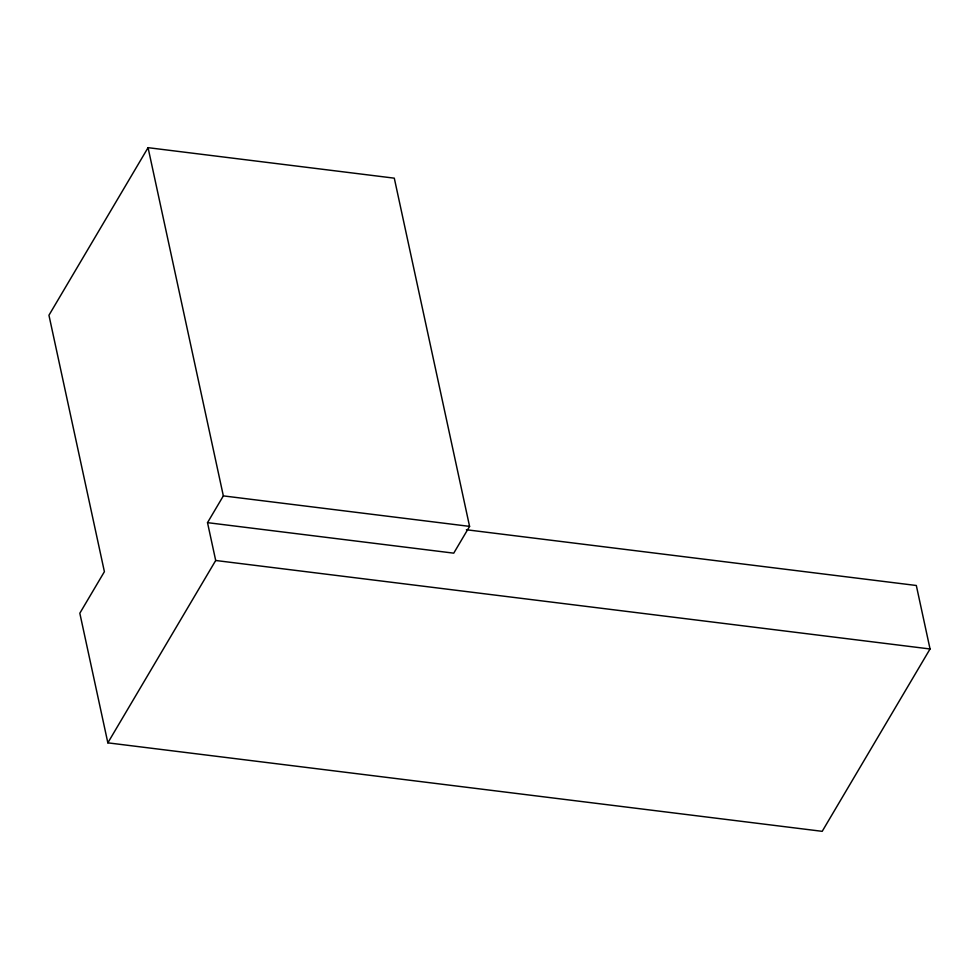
<?xml version="1.0" encoding="UTF-8"?>
<svg xmlns="http://www.w3.org/2000/svg" width="979" height="979" viewBox="0 0 979 979"><rect width="100%" height="100%" fill="white"/><g stroke="black" fill="none" stroke-linecap="round" stroke-linejoin="round"><path stroke-width="1.47" d="M107.849 742.841L215.698 560.49L207.511 522.651L453.742 553.159L469.577 526.384L394.292 178.166L148.062 147.67L48.95 315.25L104.398 571.687L79.825 613.233L107.849 742.841L822.201 831.33L930.05 648.979L916.32 585.491L466.383 529.749M207.511 522.651L223.347 495.888L148.062 147.67M223.347 495.888L469.577 526.384M215.698 560.49L930.05 648.979"/></g></svg>
